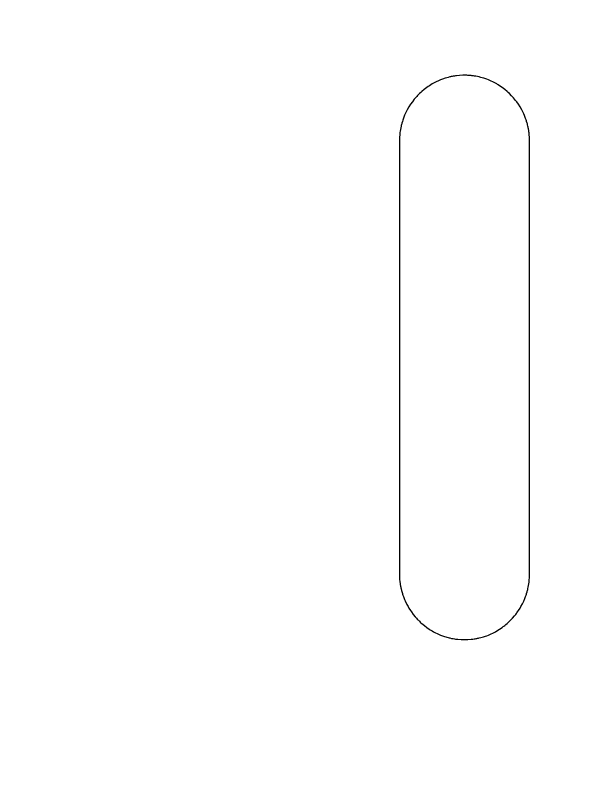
# Model space of a CAD drawing. Header units: millimetres. Extents: x -279 to 859, y -447 to 463.
# Drawn here: x 343.97 to 365.96, y 321.82 to 351.76 of the extents above; entities that cross this region are included whole.
import ezdxf

# ---------------------------------------------------------------- set-up
doc = ezdxf.new("R2010")
doc.units = ezdxf.units.MM
doc.header["$MEASUREMENT"] = 0
doc.layers.add('Layer 1', color=7, linetype='Continuous')

msp = doc.modelspace()

# ---------------------------------------------------------------- linework, layer by layer
at = {"layer": 'Layer 1', "color": 7}
for points, knots in [([(858.8, 463.286), (858.8, 463.286), (300, 463.286), (300, 463.286), (300, 463.286), (300, -430), (300, -430), (300, -430), (858.8, -430), (858.8, -430), (858.8, -430), (858.8, 463.286), (858.8, 463.286)], [0, 0, 0, 0, 0.25, 0.25, 0.25, 0.5, 0.5, 0.5, 0.75, 0.75, 0.75, 1, 1, 1, 1]), ([(361.258, 349.446), (361.258, 349.446), (361.379, 349.446), (361.379, 349.446), (361.401, 349.446), (361.423, 349.445), (361.451, 349.443), (361.451, 349.443), (361.515, 349.439), (361.515, 349.439), (361.515, 349.439), (361.574, 349.434), (361.574, 349.434), (361.599, 349.431), (361.625, 349.427), (361.645, 349.426), (361.658, 349.424), (361.678, 349.42), (361.705, 349.417), (361.705, 349.417), (361.766, 349.406), (361.766, 349.406), (361.766, 349.406), (361.83, 349.394), (361.83, 349.394), (361.83, 349.394), (361.884, 349.383), (361.884, 349.383), (361.906, 349.378), (361.926, 349.373), (361.953, 349.364), (361.953, 349.364), (362.01, 349.349), (362.01, 349.349), (362.01, 349.349), (362.071, 349.331), (362.071, 349.331), (362.071, 349.331), (362.185, 349.291), (362.185, 349.291), (362.185, 349.291), (362.244, 349.27), (362.244, 349.27), (362.244, 349.27), (362.356, 349.22), (362.356, 349.22), (362.356, 349.22), (362.414, 349.193), (362.414, 349.193), (362.414, 349.193), (362.468, 349.166), (362.468, 349.166), (362.468, 349.166), (362.567, 349.111), (362.567, 349.111), (362.588, 349.099), (362.609, 349.087), (362.63, 349.074), (362.63, 349.074), (362.678, 349.043), (362.678, 349.043), (362.678, 349.043), (362.777, 348.976), (362.777, 348.976), (362.777, 348.976), (362.826, 348.939), (362.826, 348.939), (362.826, 348.939), (362.875, 348.902), (362.875, 348.902), (362.875, 348.902), (362.966, 348.824), (362.966, 348.824), (362.966, 348.824), (363.012, 348.783), (363.012, 348.783), (363.012, 348.783), (363.057, 348.741), (363.057, 348.741), (363.057, 348.741), (363.141, 348.655), (363.141, 348.655), (363.141, 348.655), (363.22, 348.568), (363.22, 348.568), (363.22, 348.568), (363.26, 348.519), (363.26, 348.519), (363.26, 348.519), (363.298, 348.473), (363.298, 348.473), (363.314, 348.453), (363.327, 348.436), (363.34, 348.419), (363.34, 348.419), (363.406, 348.324), (363.406, 348.324), (363.406, 348.324), (363.472, 348.221), (363.472, 348.221), (363.472, 348.221), (363.532, 348.115), (363.532, 348.115), (363.532, 348.115), (363.561, 348.059), (363.561, 348.059), (363.561, 348.059), (363.613, 347.95), (363.613, 347.95), (363.613, 347.95), (363.639, 347.892), (363.639, 347.892), (363.639, 347.892), (363.683, 347.779), (363.683, 347.779), (363.683, 347.779), (363.704, 347.718), (363.704, 347.718), (363.711, 347.699), (363.716, 347.681), (363.724, 347.658), (363.724, 347.658), (363.741, 347.598), (363.741, 347.598), (363.748, 347.572), (363.754, 347.552), (363.759, 347.531), (363.759, 347.531), (363.772, 347.48), (363.772, 347.48), (363.779, 347.451), (363.784, 347.428), (363.786, 347.41), (363.791, 347.392), (363.795, 347.369), (363.797, 347.35), (363.801, 347.334), (363.805, 347.312), (363.808, 347.29), (363.811, 347.266), (363.815, 347.245), (363.817, 347.222), (363.82, 347.203), (363.821, 347.182), (363.824, 347.157), (363.824, 347.157), (363.833, 347.035), (363.833, 347.035), (363.833, 347.035), (363.836, 346.969), (363.836, 346.969), (363.836, 346.969), (363.838, 346.907), (363.838, 346.907), (363.838, 346.907), (363.838, 330.155), (363.838, 330.155), (363.838, 330.155), (363.837, 330.102), (363.837, 330.102), (363.836, 330.078), (363.835, 330.057), (363.833, 330.026), (363.833, 330.026), (363.824, 329.905), (363.824, 329.905), (363.822, 329.881), (363.82, 329.86), (363.816, 329.833), (363.816, 329.833), (363.797, 329.709), (363.797, 329.709), (363.797, 329.709), (363.785, 329.647), (363.785, 329.647), (363.785, 329.647), (363.774, 329.59), (363.774, 329.59), (363.767, 329.563), (363.762, 329.538), (363.756, 329.519), (363.753, 329.506), (363.748, 329.485), (363.74, 329.462), (363.74, 329.462), (363.724, 329.404), (363.724, 329.404), (363.716, 329.379), (363.711, 329.363), (363.704, 329.342), (363.704, 329.342), (363.684, 329.285), (363.684, 329.285), (363.684, 329.285), (363.64, 329.171), (363.64, 329.171), (363.63, 329.148), (363.622, 329.129), (363.612, 329.108), (363.612, 329.108), (363.561, 329.004), (363.561, 329.004), (363.561, 329.004), (363.503, 328.895), (363.503, 328.895), (363.503, 328.895), (363.47, 328.839), (363.47, 328.839), (363.47, 328.839), (363.407, 328.738), (363.407, 328.738), (363.407, 328.738), (363.371, 328.686), (363.371, 328.686), (363.353, 328.662), (363.341, 328.643), (363.33, 328.629), (363.33, 328.629), (363.303, 328.593), (363.303, 328.593), (363.286, 328.574), (363.273, 328.556), (363.257, 328.538), (363.257, 328.538), (363.183, 328.451), (363.183, 328.451), (363.183, 328.451), (363.141, 328.406), (363.141, 328.406), (363.141, 328.406), (363.055, 328.318), (363.055, 328.318), (363.055, 328.318), (362.968, 328.238), (362.968, 328.238), (362.968, 328.238), (362.922, 328.198), (362.922, 328.198), (362.922, 328.198), (362.877, 328.161), (362.877, 328.161), (362.856, 328.146), (362.839, 328.132), (362.822, 328.12), (362.822, 328.12), (362.778, 328.087), (362.778, 328.087), (362.778, 328.087), (362.676, 328.016), (362.676, 328.016), (362.676, 328.016), (362.575, 327.954), (362.575, 327.954), (362.575, 327.954), (362.519, 327.923), (362.519, 327.923), (362.519, 327.923), (362.414, 327.868), (362.414, 327.868), (362.414, 327.868), (362.356, 327.84), (362.356, 327.84), (362.356, 327.84), (362.244, 327.794), (362.244, 327.794), (362.244, 327.794), (362.185, 327.769), (362.185, 327.769), (362.185, 327.769), (362.135, 327.752), (362.135, 327.752), (362.111, 327.743), (362.088, 327.736), (362.063, 327.728), (362.063, 327.728), (362.01, 327.711), (362.01, 327.711), (362.01, 327.711), (361.95, 327.695), (361.95, 327.695), (361.95, 327.695), (361.894, 327.681), (361.894, 327.681), (361.87, 327.676), (361.85, 327.67), (361.83, 327.668), (361.81, 327.664), (361.79, 327.659), (361.77, 327.655), (361.747, 327.652), (361.723, 327.648), (361.699, 327.643), (361.699, 327.643), (361.643, 327.636), (361.643, 327.636), (361.643, 327.636), (361.578, 327.628), (361.578, 327.628), (361.578, 327.628), (361.451, 327.618), (361.451, 327.618), (361.451, 327.618), (361.323, 327.616), (361.323, 327.616), (361.323, 327.616), (361.266, 327.617), (361.266, 327.617), (361.244, 327.617), (361.222, 327.617), (361.192, 327.618), (361.192, 327.618), (361.071, 327.628), (361.071, 327.628), (361.047, 327.631), (361.027, 327.633), (361.007, 327.634), (360.987, 327.638), (360.966, 327.641), (360.939, 327.645), (360.939, 327.645), (360.879, 327.655), (360.879, 327.655), (360.879, 327.655), (360.817, 327.666), (360.817, 327.666), (360.817, 327.666), (360.761, 327.68), (360.761, 327.68), (360.738, 327.685), (360.717, 327.69), (360.693, 327.695), (360.693, 327.695), (360.635, 327.711), (360.635, 327.711), (360.635, 327.711), (360.516, 327.75), (360.516, 327.75), (360.516, 327.75), (360.401, 327.793), (360.401, 327.793), (360.401, 327.793), (360.289, 327.841), (360.289, 327.841), (360.289, 327.841), (360.179, 327.894), (360.179, 327.894), (360.179, 327.894), (360.126, 327.923), (360.126, 327.923), (360.126, 327.923), (360.071, 327.954), (360.071, 327.954), (360.071, 327.954), (360.026, 327.98), (360.026, 327.98), (360.006, 327.992), (359.983, 328.007), (359.961, 328.021), (359.961, 328.021), (359.868, 328.087), (359.868, 328.087), (359.868, 328.087), (359.772, 328.159), (359.772, 328.159), (359.772, 328.159), (359.723, 328.198), (359.723, 328.198), (359.723, 328.198), (359.639, 328.271), (359.639, 328.271), (359.62, 328.289), (359.601, 328.307), (359.583, 328.325), (359.583, 328.325), (359.545, 328.363), (359.545, 328.363), (359.527, 328.382), (359.514, 328.394), (359.499, 328.409), (359.499, 328.409), (359.466, 328.446), (359.466, 328.446), (359.452, 328.462), (359.436, 328.48), (359.419, 328.499), (359.419, 328.499), (359.345, 328.59), (359.345, 328.59), (359.345, 328.59), (359.274, 328.686), (359.274, 328.686), (359.274, 328.686), (359.238, 328.738), (359.238, 328.738), (359.238, 328.738), (359.175, 328.839), (359.175, 328.839), (359.175, 328.839), (359.142, 328.895), (359.142, 328.895), (359.142, 328.895), (359.117, 328.941), (359.117, 328.941), (359.106, 328.961), (359.094, 328.981), (359.082, 329.005), (359.082, 329.005), (359.032, 329.111), (359.032, 329.111), (359.032, 329.111), (359.007, 329.17), (359.007, 329.17), (359.007, 329.17), (358.962, 329.285), (358.962, 329.285), (358.962, 329.285), (358.941, 329.342), (358.941, 329.342), (358.934, 329.363), (358.929, 329.379), (358.921, 329.404), (358.921, 329.404), (358.888, 329.523), (358.888, 329.523), (358.888, 329.523), (358.874, 329.58), (358.874, 329.58), (358.868, 329.605), (358.863, 329.627), (358.859, 329.652), (358.855, 329.67), (358.85, 329.692), (358.847, 329.713), (358.844, 329.732), (358.84, 329.751), (358.837, 329.772), (358.833, 329.796), (358.831, 329.82), (358.827, 329.844), (358.827, 329.844), (358.815, 329.964), (358.815, 329.964), (358.815, 329.964), (358.812, 330.026), (358.812, 330.026), (358.812, 330.026), (358.809, 330.093), (358.809, 330.093), (358.809, 330.093), (358.808, 330.155), (358.808, 330.155), (358.808, 330.155), (358.808, 346.905), (358.808, 346.905), (358.808, 346.905), (358.808, 346.96), (358.808, 346.96), (358.809, 346.982), (358.81, 347.003), (358.812, 347.035), (358.812, 347.035), (358.821, 347.157), (358.821, 347.157), (358.824, 347.184), (358.826, 347.209), (358.829, 347.23), (358.829, 347.23), (358.838, 347.288), (358.838, 347.288), (358.838, 347.288), (358.848, 347.355), (358.848, 347.355), (358.848, 347.355), (358.872, 347.472), (358.872, 347.472), (358.879, 347.5), (358.884, 347.521), (358.889, 347.543), (358.893, 347.56), (358.898, 347.577), (358.904, 347.598), (358.904, 347.598), (358.922, 347.658), (358.922, 347.658), (358.922, 347.658), (358.941, 347.716), (358.941, 347.716), (358.95, 347.742), (358.956, 347.763), (358.964, 347.785), (358.964, 347.785), (358.981, 347.827), (358.981, 347.827), (358.989, 347.849), (358.999, 347.872), (359.01, 347.898), (359.01, 347.898), (359.057, 348.003), (359.057, 348.003), (359.057, 348.003), (359.084, 348.059), (359.084, 348.059), (359.084, 348.059), (359.113, 348.115), (359.113, 348.115), (359.113, 348.115), (359.174, 348.221), (359.174, 348.221), (359.174, 348.221), (359.24, 348.324), (359.24, 348.324), (359.24, 348.324), (359.309, 348.425), (359.309, 348.425), (359.309, 348.425), (359.383, 348.519), (359.383, 348.519), (359.383, 348.519), (359.424, 348.568), (359.424, 348.568), (359.424, 348.568), (359.458, 348.604), (359.458, 348.604), (359.47, 348.621), (359.49, 348.64), (359.51, 348.663), (359.51, 348.663), (359.589, 348.741), (359.589, 348.741), (359.589, 348.741), (359.633, 348.783), (359.633, 348.783), (359.633, 348.783), (359.679, 348.824), (359.679, 348.824), (359.679, 348.824), (359.77, 348.902), (359.77, 348.902), (359.77, 348.902), (359.819, 348.939), (359.819, 348.939), (359.819, 348.939), (359.917, 349.009), (359.917, 349.009), (359.917, 349.009), (359.967, 349.043), (359.967, 349.043), (359.967, 349.043), (360.072, 349.109), (360.072, 349.109), (360.072, 349.109), (360.178, 349.166), (360.178, 349.166), (360.178, 349.166), (360.232, 349.193), (360.232, 349.193), (360.252, 349.203), (360.268, 349.21), (360.289, 349.219), (360.313, 349.232), (360.332, 349.239), (360.35, 349.248), (360.35, 349.248), (360.401, 349.27), (360.401, 349.27), (360.401, 349.27), (360.509, 349.31), (360.509, 349.31), (360.528, 349.316), (360.548, 349.322), (360.575, 349.331), (360.575, 349.331), (360.635, 349.349), (360.635, 349.349), (360.635, 349.349), (360.698, 349.366), (360.698, 349.366), (360.698, 349.366), (360.751, 349.38), (360.751, 349.38), (360.772, 349.385), (360.793, 349.389), (360.814, 349.394), (360.836, 349.399), (360.859, 349.403), (360.882, 349.407), (360.901, 349.411), (360.92, 349.415), (360.94, 349.417), (360.964, 349.42), (360.988, 349.424), (361.012, 349.426), (361.012, 349.426), (361.129, 349.439), (361.129, 349.439), (361.129, 349.439), (361.258, 349.446), (361.258, 349.446)], [0, 0, 0, 0, 0.005025, 0.005025, 0.005025, 0.01005, 0.01005, 0.01005, 0.015075, 0.015075, 0.015075, 0.020101, 0.020101, 0.020101, 0.025126, 0.025126, 0.025126, 0.030151, 0.030151, 0.030151, 0.035176, 0.035176, 0.035176, 0.040201, 0.040201, 0.040201, 0.045226, 0.045226, 0.045226, 0.050251, 0.050251, 0.050251, 0.055276, 0.055276, 0.055276, 0.060302, 0.060302, 0.060302, 0.065327, 0.065327, 0.065327, 0.070352, 0.070352, 0.070352, 0.075377, 0.075377, 0.075377, 0.080402, 0.080402, 0.080402, 0.085427, 0.085427, 0.085427, 0.090452, 0.090452, 0.090452, 0.095477, 0.095477, 0.095477, 0.100503, 0.100503, 0.100503, 0.105528, 0.105528, 0.105528, 0.110553, 0.110553, 0.110553, 0.115578, 0.115578, 0.115578, 0.120603, 0.120603, 0.120603, 0.125628, 0.125628, 0.125628, 0.130653, 0.130653, 0.130653, 0.135678, 0.135678, 0.135678, 0.140704, 0.140704, 0.140704, 0.145729, 0.145729, 0.145729, 0.150754, 0.150754, 0.150754, 0.155779, 0.155779, 0.155779, 0.160804, 0.160804, 0.160804, 0.165829, 0.165829, 0.165829, 0.170854, 0.170854, 0.170854, 0.175879, 0.175879, 0.175879, 0.180905, 0.180905, 0.180905, 0.18593, 0.18593, 0.18593, 0.190955, 0.190955, 0.190955, 0.19598, 0.19598, 0.19598, 0.201005, 0.201005, 0.201005, 0.20603, 0.20603, 0.20603, 0.211055, 0.211055, 0.211055, 0.21608, 0.21608, 0.21608, 0.221106, 0.221106, 0.221106, 0.226131, 0.226131, 0.226131, 0.231156, 0.231156, 0.231156, 0.236181, 0.236181, 0.236181, 0.241206, 0.241206, 0.241206, 0.246231, 0.246231, 0.246231, 0.251256, 0.251256, 0.251256, 0.256281, 0.256281, 0.256281, 0.261307, 0.261307, 0.261307, 0.266332, 0.266332, 0.266332, 0.271357, 0.271357, 0.271357, 0.276382, 0.276382, 0.276382, 0.281407, 0.281407, 0.281407, 0.286432, 0.286432, 0.286432, 0.291457, 0.291457, 0.291457, 0.296482, 0.296482, 0.296482, 0.301508, 0.301508, 0.301508, 0.306533, 0.306533, 0.306533, 0.311558, 0.311558, 0.311558, 0.316583, 0.316583, 0.316583, 0.321608, 0.321608, 0.321608, 0.326633, 0.326633, 0.326633, 0.331658, 0.331658, 0.331658, 0.336683, 0.336683, 0.336683, 0.341709, 0.341709, 0.341709, 0.346734, 0.346734, 0.346734, 0.351759, 0.351759, 0.351759, 0.356784, 0.356784, 0.356784, 0.361809, 0.361809, 0.361809, 0.366834, 0.366834, 0.366834, 0.371859, 0.371859, 0.371859, 0.376884, 0.376884, 0.376884, 0.38191, 0.38191, 0.38191, 0.386935, 0.386935, 0.386935, 0.39196, 0.39196, 0.39196, 0.396985, 0.396985, 0.396985, 0.40201, 0.40201, 0.40201, 0.407035, 0.407035, 0.407035, 0.41206, 0.41206, 0.41206, 0.417085, 0.417085, 0.417085, 0.422111, 0.422111, 0.422111, 0.427136, 0.427136, 0.427136, 0.432161, 0.432161, 0.432161, 0.437186, 0.437186, 0.437186, 0.442211, 0.442211, 0.442211, 0.447236, 0.447236, 0.447236, 0.452261, 0.452261, 0.452261, 0.457286, 0.457286, 0.457286, 0.462312, 0.462312, 0.462312, 0.467337, 0.467337, 0.467337, 0.472362, 0.472362, 0.472362, 0.477387, 0.477387, 0.477387, 0.482412, 0.482412, 0.482412, 0.487437, 0.487437, 0.487437, 0.492462, 0.492462, 0.492462, 0.497487, 0.497487, 0.497487, 0.502513, 0.502513, 0.502513, 0.507538, 0.507538, 0.507538, 0.512563, 0.512563, 0.512563, 0.517588, 0.517588, 0.517588, 0.522613, 0.522613, 0.522613, 0.527638, 0.527638, 0.527638, 0.532663, 0.532663, 0.532663, 0.537688, 0.537688, 0.537688, 0.542714, 0.542714, 0.542714, 0.547739, 0.547739, 0.547739, 0.552764, 0.552764, 0.552764, 0.557789, 0.557789, 0.557789, 0.562814, 0.562814, 0.562814, 0.567839, 0.567839, 0.567839, 0.572864, 0.572864, 0.572864, 0.577889, 0.577889, 0.577889, 0.582915, 0.582915, 0.582915, 0.58794, 0.58794, 0.58794, 0.592965, 0.592965, 0.592965, 0.59799, 0.59799, 0.59799, 0.603015, 0.603015, 0.603015, 0.60804, 0.60804, 0.60804, 0.613065, 0.613065, 0.613065, 0.61809, 0.61809, 0.61809, 0.623116, 0.623116, 0.623116, 0.628141, 0.628141, 0.628141, 0.633166, 0.633166, 0.633166, 0.638191, 0.638191, 0.638191, 0.643216, 0.643216, 0.643216, 0.648241, 0.648241, 0.648241, 0.653266, 0.653266, 0.653266, 0.658291, 0.658291, 0.658291, 0.663317, 0.663317, 0.663317, 0.668342, 0.668342, 0.668342, 0.673367, 0.673367, 0.673367, 0.678392, 0.678392, 0.678392, 0.683417, 0.683417, 0.683417, 0.688442, 0.688442, 0.688442, 0.693467, 0.693467, 0.693467, 0.698492, 0.698492, 0.698492, 0.703518, 0.703518, 0.703518, 0.708543, 0.708543, 0.708543, 0.713568, 0.713568, 0.713568, 0.718593, 0.718593, 0.718593, 0.723618, 0.723618, 0.723618, 0.728643, 0.728643, 0.728643, 0.733668, 0.733668, 0.733668, 0.738693, 0.738693, 0.738693, 0.743719, 0.743719, 0.743719, 0.748744, 0.748744, 0.748744, 0.753769, 0.753769, 0.753769, 0.758794, 0.758794, 0.758794, 0.763819, 0.763819, 0.763819, 0.768844, 0.768844, 0.768844, 0.773869, 0.773869, 0.773869, 0.778894, 0.778894, 0.778894, 0.78392, 0.78392, 0.78392, 0.788945, 0.788945, 0.788945, 0.79397, 0.79397, 0.79397, 0.798995, 0.798995, 0.798995, 0.80402, 0.80402, 0.80402, 0.809045, 0.809045, 0.809045, 0.81407, 0.81407, 0.81407, 0.819095, 0.819095, 0.819095, 0.824121, 0.824121, 0.824121, 0.829146, 0.829146, 0.829146, 0.834171, 0.834171, 0.834171, 0.839196, 0.839196, 0.839196, 0.844221, 0.844221, 0.844221, 0.849246, 0.849246, 0.849246, 0.854271, 0.854271, 0.854271, 0.859296, 0.859296, 0.859296, 0.864322, 0.864322, 0.864322, 0.869347, 0.869347, 0.869347, 0.874372, 0.874372, 0.874372, 0.879397, 0.879397, 0.879397, 0.884422, 0.884422, 0.884422, 0.889447, 0.889447, 0.889447, 0.894472, 0.894472, 0.894472, 0.899497, 0.899497, 0.899497, 0.904523, 0.904523, 0.904523, 0.909548, 0.909548, 0.909548, 0.914573, 0.914573, 0.914573, 0.919598, 0.919598, 0.919598, 0.924623, 0.924623, 0.924623, 0.929648, 0.929648, 0.929648, 0.934673, 0.934673, 0.934673, 0.939698, 0.939698, 0.939698, 0.944724, 0.944724, 0.944724, 0.949749, 0.949749, 0.949749, 0.954774, 0.954774, 0.954774, 0.959799, 0.959799, 0.959799, 0.964824, 0.964824, 0.964824, 0.969849, 0.969849, 0.969849, 0.974874, 0.974874, 0.974874, 0.979899, 0.979899, 0.979899, 0.984925, 0.984925, 0.984925, 0.98995, 0.98995, 0.98995, 0.994975, 0.994975, 0.994975, 1, 1, 1, 1])]:
    msp.add_open_spline(points, degree=3, knots=knots, dxfattribs=at)

doc.saveas('drawing.dxf')
